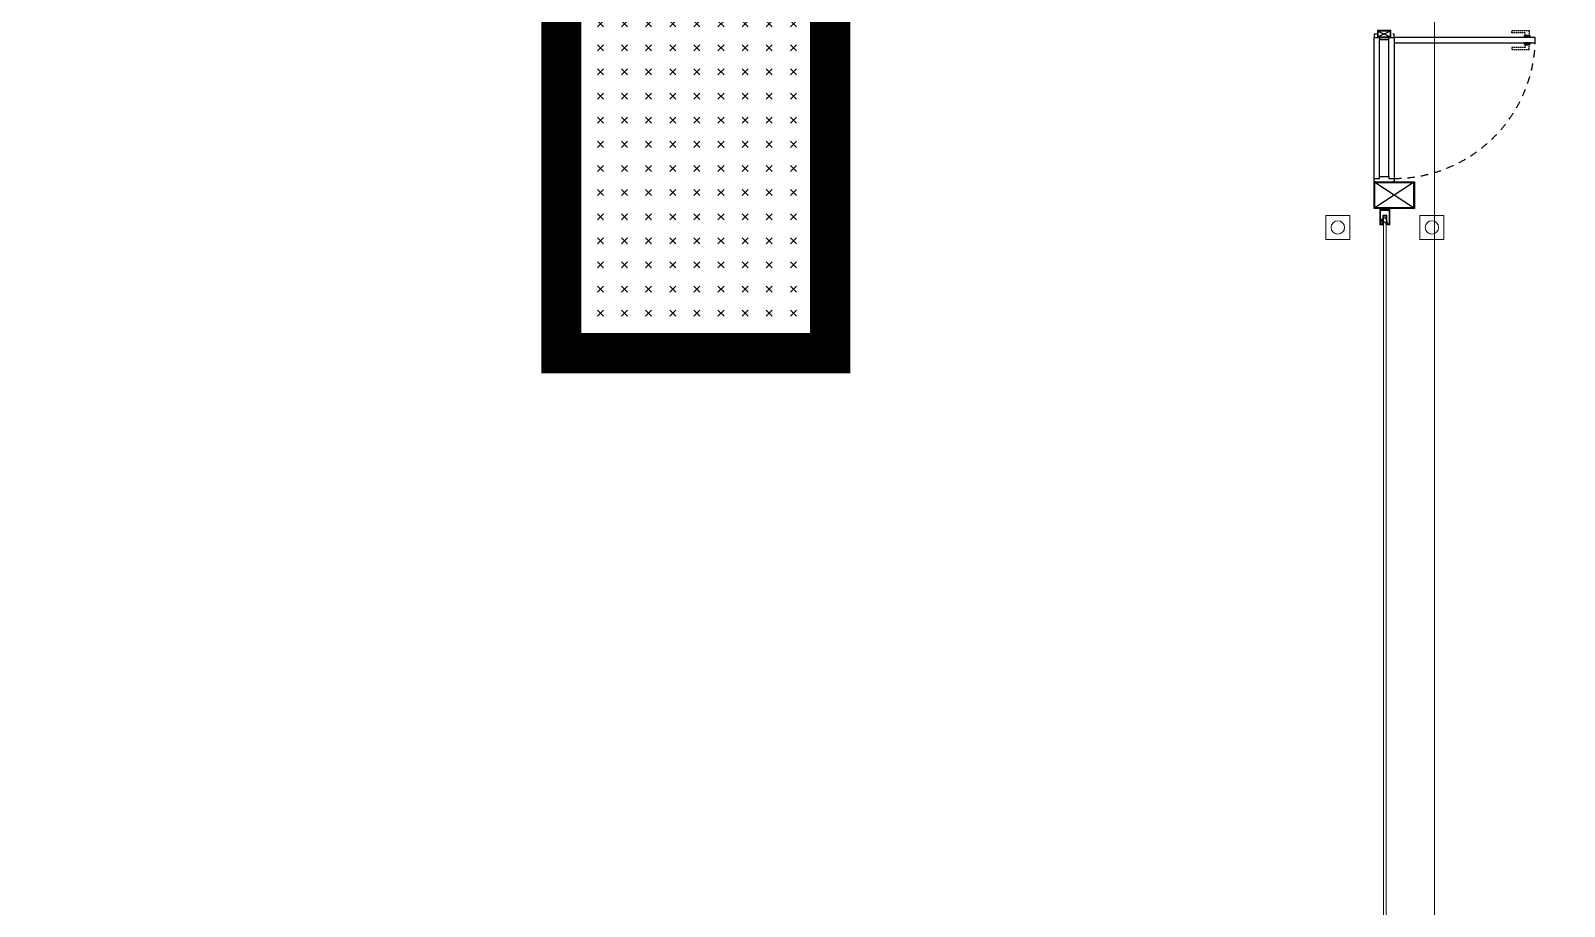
# Model space of a CAD drawing. Header units: millimetres. Extents: x 3546612 to 5615882, y 547008 to 3162891.
# Drawn here: x 5411125 to 5422541, y 2409248 to 2415768 of the extents above; entities that cross this region are included whole.
import ezdxf

# ---------------------------------------------------------------- set-up
doc = ezdxf.new("R2010")
doc.units = ezdxf.units.MM
doc.linetypes.add('XR-평면도$0$DASHEDX2', pattern=[1.5, 1, -0.5])
doc.linetypes.add('XR-평면도$0$HID', pattern=[2, 1.1, -0.9])
for name, color, linetype in [('HEB-Angle joint', 1, 'Continuous'), ('HEB-Area(PC Topping)', 3, 'Continuous'), ('XR-평면도$0$A-ELEV-PATT', 9, 'Continuous'), ('XR-평면도$0$FUR', 9, 'Continuous')]:
    doc.layers.add(name, color=color, linetype=linetype)
for name, color, linetype, lineweight in [('XR-평면도$0$A-AXIS-LINE', 9, 'Continuous', 15), ('XR-평면도$0$A-CNTL', 9, 'Continuous', 15), ('XR-평면도$0$A-DWXM-DOOR', 9, 'Continuous', 25), ('XR-평면도$0$A-ELEV-LIN3', 9, 'Continuous', 18), ('XR-평면도$0$A-SECT-PLAT', 9, 'Continuous', 25), ('XR-평면도$0$A-XXXX-FIN2', 9, 'Continuous', 20), ('XR-평면도$0$A-XXXX-HID', 9, 'Continuous', 18), ('XR-평면도$0$A-XXXX-STL', 9, 'Continuous', 25)]:
    doc.layers.add(name, color=color, linetype=linetype, lineweight=lineweight)

# ---------------------------------------------------------------- blocks, each defined once
blk = doc.blocks.new('XR-평면도$0$중심선(210216)')
at = {"layer": 'XR-평면도$0$A-CNTL', "ltscale": 300}
blk.add_lwpolyline([(99000, 206000), (99000, -10000)], dxfattribs=at)
blk = doc.blocks.new('XR-평면도$0$DOCK LEVELER')
at = {"layer": 'XR-평면도$0$A-ELEV-PATT'}
h = blk.add_hatch(dxfattribs=at)
h.set_pattern_fill('CROSS', color=256, scale=20, angle=45, style=0)
h.set_pattern_definition([(45, (-351777.25, -177961.83), (1e-14, 179.605122), [63.5, -190.5]), (135, (-351732.35, -177961.83), (-179.605122, 1e-14), [63.5, -190.5])])
h.paths.add_polyline_path([(-950, 2950), (-950, 0), (950, 0), (950, 2950)])
at = {"layer": 'XR-평면도$0$A-ELEV-LIN3'}
for p, q in [((-950, 0), (-950, 2950)), ((-950, 2950), (950, 2950)), ((950, 2950), (950, 0))]:
    blk.add_line(p, q, dxfattribs=at)
blk.add_lwpolyline([(1000, 0), (-1000, 0), (-1000, 3000), (1000, 3000)], close=True, dxfattribs=at)
blk = doc.blocks.new('XR-평면도$0$300x200 post')
at = {"layer": 'XR-평면도$0$A-XXXX-STL', "color": 1}
for p, q in [((194, 6), (6, 294)), ((6, 6), (194, 294))]:
    blk.add_line(p, q, dxfattribs=at)
at = {"layer": 'XR-평면도$0$A-XXXX-STL'}
for points in [[(200, 300), (200, 0), (0, 0), (0, 300)], [(194, 294), (194, 6), (6, 6), (6, 294)]]:
    blk.add_lwpolyline(points, close=True, dxfattribs=at)
blk = doc.blocks.new('XR-평면도$0$b1')
at = {"layer": 'XR-평면도$0$A-XXXX-HID'}
blk.add_lwpolyline([(0, 180), (180, 180), (180, 0), (0, 0), (0, 180)], dxfattribs=at)
blk.add_circle((90, 90), 50, dxfattribs=at)
blk = doc.blocks.new('XR-평면도$0$4층 방화셔터 230510')
at = {"color": 1}
for p, q in [((-65828, -1322), (-65922, -1278)), ((-65922, -1322), (-65828, -1278))]:
    blk.add_line(p, q, dxfattribs=at)
at = {"layer": 'XR-평면도$0$A-AXIS-LINE'}
for p, q in [((-65912, 112), (-65908, 112)), ((-65912, 8), (-65908, 8)), ((-65910, 114), (-65910, 109)), ((-65910, 6), (-65910, 11)), ((-65848, 8), (-65853, 8)), ((-65848, 112), (-65852, 112)), ((-65850, 114), (-65850, 109)), ((-65850, 6), (-65850, 11))]:
    blk.add_line(p, q, dxfattribs=at)
at = {"layer": 'XR-평면도$0$A-DWXM-DOOR', "color": 0}
for points in [[(-65810, -200), (-65800, -200), (-65800, -225), (-65840, -225), (-65840, -240), (-65910, -240), (-65910, -225), (-65950, -225), (-65950, -200), (-65940, -200)], [(-65825, -1300), (-65800, -1300), (-65800, -1275), (-65840, -1275), (-65840, -1260), (-65910, -1260), (-65910, -1275), (-65950, -1275), (-65950, -1300), (-65940, -1300)]]:
    blk.add_lwpolyline(points, dxfattribs=at)
at = {"layer": 'XR-평면도$0$A-DWXM-DOOR', "color": 9}
for points in [[(-65950, -1275), (-65950, -225)], [(-65800, -225), (-65800, -1275)], [(-65910, -240), (-65910, -1260)], [(-65840, -240), (-65840, -1260)]]:
    blk.add_lwpolyline(points, dxfattribs=at)
at = {"layer": 'XR-평면도$0$A-DWXM-DOOR'}
blk.add_lwpolyline([(-65950, -1235), (-67000, -1235), (-67000, -1275), (-65950, -1275)], close=True, dxfattribs=at)
at = {"layer": 'XR-평면도$0$A-DWXM-DOOR', "color": 9, "linetype": 'XR-평면도$0$DASHEDX2', "ltscale": 10}
for points in [[(-66915, -1230), (-66965, -1230), (-66965, -1235), (-66915, -1235)], [(-66960, -1230), (-66920, -1230), (-66920, -1220), (-66960, -1220)], [(-66955, -1185), (-66955, -1220), (-66925, -1220), (-66925, -1200), (-66825, -1200), (-66825, -1185)], [(-66915, -1280), (-66965, -1280), (-66965, -1275), (-66915, -1275)], [(-66960, -1280), (-66920, -1280), (-66920, -1290), (-66960, -1290)], [(-66955, -1325), (-66955, -1290), (-66925, -1290), (-66925, -1310), (-66825, -1310), (-66825, -1325)]]:
    blk.add_lwpolyline(points, close=True, dxfattribs=at)
at = {"layer": 'XR-평면도$0$A-DWXM-DOOR', "color": 1, "linetype": 'XR-평면도$0$HID', "ltscale": 50}
blk.add_arc((-65950, -1275), 1050, 90, 180, dxfattribs=at)
at = {"layer": 'XR-평면도$0$A-ELEV-LIN3', "linetype": 'Continuous'}
for p, q in [((-65866, 91), (-65865, 92)), ((-65853, 80), (-65866, 91)), ((-65854, 82), (-65865, 92)), ((-65854, 82), (-65854, 94)), ((-65853, 95), (-65853, 95)), ((-65853, 80), (-65853, 94))]:
    blk.add_line(p, q, dxfattribs=at)
blk.add_lwpolyline([(-65871, 70), (-65871, 8455), (-65889, 8455), (-65889, 70)], dxfattribs=at)
blk.add_lwpolyline([(-65871, 65, -0.414214), (-65874, 62), (-65886, 62, -0.414214), (-65889, 65), (-65889, 70), (-65871, 70)], format="xyb", close=True, dxfattribs=at)
for centre, radius in [((-65910, 112), 1.83), ((-65910, 8), 1.83), ((-65910, 112), 1.37), ((-65910, 8), 1.37), ((-65850, 112), 1.83), ((-65850, 112), 1.37), ((-65850, 8), 1.83), ((-65850, 8), 1.37)]:
    blk.add_circle(centre, radius, dxfattribs=at)
for centre, radius, start, end in [((-65853, 94), 0.275, 90, 180), ((-65854, 82), 0.2, 230.1674, 0), ((-65853, 94), 0.275, 0, 90), ((-65853, 80), 0.2, 230.1674, 0)]:
    blk.add_arc(centre, radius, start, end, dxfattribs=at)
at = {"layer": 'XR-평면도$0$A-SECT-PLAT'}
for p, q in [((-65896, 99), (-65897, 99)), ((-65863, 99), (-65865, 99))]:
    blk.add_line(p, q, dxfattribs=at)
for points in [[(-65896, 99), (-65896, 117), (-65916, 117), (-65916, 11), (-65845, 11), (-65845, 117), (-65865, 117), (-65865, 99)], [(-65897, 99), (-65897, 116), (-65914, 116), (-65914, 13), (-65846, 13), (-65846, 116), (-65863, 116), (-65863, 99)]]:
    blk.add_lwpolyline(points, dxfattribs=at)
at = {"layer": 'XR-평면도$0$A-XXXX-FIN2'}
for p, q in [((-65893, 120), (-65918, 120)), ((-65918, 120), (-65918, 0)), ((-65894, 119), (-65916, 119)), ((-65916, 119), (-65916, 1)), ((-65894, 49), (-65894, 119)), ((-65893, 50), (-65893, 120)), ((-65843, 120), (-65868, 120)), ((-65868, 120), (-65868, 95)), ((-65844, 119), (-65866, 119)), ((-65866, 119), (-65866, 96)), ((-65844, 119), (-65844, 1)), ((-65843, 120), (-65843, 0)), ((-65918, 0), (-65843, 0)), ((-65916, 1), (-65881, 1)), ((-65866, 49), (-65894, 49)), ((-65853, 81), (-65893, 114)), ((-65853, 81), (-65893, 113)), ((-65868, 50), (-65893, 50)), ((-65881, 10), (-65879, 10)), ((-65881, 10), (-65881, 1)), ((-65880, 10), (-65880, 0)), ((-65879, 10), (-65879, 1)), ((-65879, 1), (-65844, 1)), ((-65868, 95), (-65853, 95)), ((-65853, 80), (-65868, 80)), ((-65868, 80), (-65868, 50)), ((-65866, 96), (-65851, 96)), ((-65851, 79), (-65866, 79)), ((-65866, 79), (-65866, 49)), ((-65853, 95), (-65853, 80)), ((-65853, 82), (-65853, 94)), ((-65853, 81), (-65853, 94)), ((-65853, 94), (-65853, 94)), ((-65851, 96), (-65851, 79))]:
    blk.add_line(p, q, dxfattribs=at)
for centre in [(-65853, 82), (-65853, 81)]:
    blk.add_arc(centre, 0.2, 230.1674, 0, dxfattribs=at)
at = {"layer": 'XR-평면도$0$A-XXXX-STL'}
for points in [[(-65825, -1275), (-65925, -1275), (-65925, -1325), (-65825, -1325)], [(-65828, -1278), (-65922, -1278), (-65922, -1322), (-65828, -1322)]]:
    blk.add_lwpolyline(points, close=True, dxfattribs=at)
at = {"xscale": -1, "rotation": 270}
blk.add_blockref('XR-평면도$0$b1', (-66320, 50), dxfattribs=at)
for name, p, rotation in [('XR-평면도$0$b1', (-65440, 50), 90.00000000000006), ('XR-평면도$0$300x200 post', (-66100, 0), 270)]:
    blk.add_blockref(name, p, dxfattribs=dict(rotation=rotation))

msp = doc.modelspace()

# ---------------------------------------------------------------- linework, layer by layer
at = {"layer": 'HEB-Angle joint', "const_width": 300}
msp.add_lwpolyline([(5410575, 2416867.6), (5410575, 2399798), (5455175, 2399798), (5455175, 2416867.6), (5417075.1, 2416867.6), (5417075.1, 2413367.6), (5415075, 2413367.6), (5415075, 2416867.6), (5410575, 2416867.6)], dxfattribs=at)
at = {"layer": 'HEB-Area(PC Topping)'}
msp.add_lwpolyline([(5362075.1, 2416367.6), (5378125, 2416367.6), (5378125.1, 2416867.6), (5388025.1, 2416867.6), (5388025.1, 2416367.6), (5415075, 2416367.6), (5415075, 2413367.6), (5417075.1, 2413367.6), (5417075.1, 2416367.6), (5444125, 2416367.6), (5444125, 2416867.6), (5455175.1, 2416867.6), (5455175.1, 2349667.6), (5450175.1, 2349667.6), (5450175.1, 2339367.6), (5450175.1, 2338767.6), (5326975, 2338767.6)], dxfattribs=at)
at = {"layer": 'HEB-Area(PC Topping)', "color": 0}
msp.add_lwpolyline([(5417075.1, 2413367.6), (5415075, 2413367.6), (5415075, 2416367.6)], dxfattribs=at)

# ---------------------------------------------------------------- block references
at = {"rotation": 180}
msp.add_blockref('XR-평면도$0$4층 방화셔터 230510', (5355325, 2414442.6), dxfattribs=at)
msp.add_blockref('XR-평면도$0$4층 방화셔터 230510', (5355325, 2414442.6), dxfattribs=at)
msp.add_blockref('XR-평면도$0$4층 방화셔터 230510', (5355325, 2414442.6), dxfattribs=at)
at = {"layer": 'XR-평면도$0$A-CNTL'}
msp.add_blockref('XR-평면도$0$중심선(210216)', (5322575, 2339367.6), dxfattribs=at)
at = {"layer": 'XR-평면도$0$FUR', "xscale": -1, "rotation": 180}
msp.add_blockref('XR-평면도$0$DOCK LEVELER', (5416075, 2416367.6), dxfattribs=at)
msp.add_blockref('XR-평면도$0$DOCK LEVELER', (5416075, 2416367.6), dxfattribs=at)
msp.add_blockref('XR-평면도$0$DOCK LEVELER', (5416075, 2416367.6), dxfattribs=at)
msp.add_blockref('XR-평면도$0$DOCK LEVELER', (5416075, 2416367.6), dxfattribs=at)
msp.add_blockref('XR-평면도$0$DOCK LEVELER', (5416075, 2416367.6), dxfattribs=at)
msp.add_blockref('XR-평면도$0$DOCK LEVELER', (5416075, 2416367.6), dxfattribs=at)

doc.saveas('drawing.dxf')
